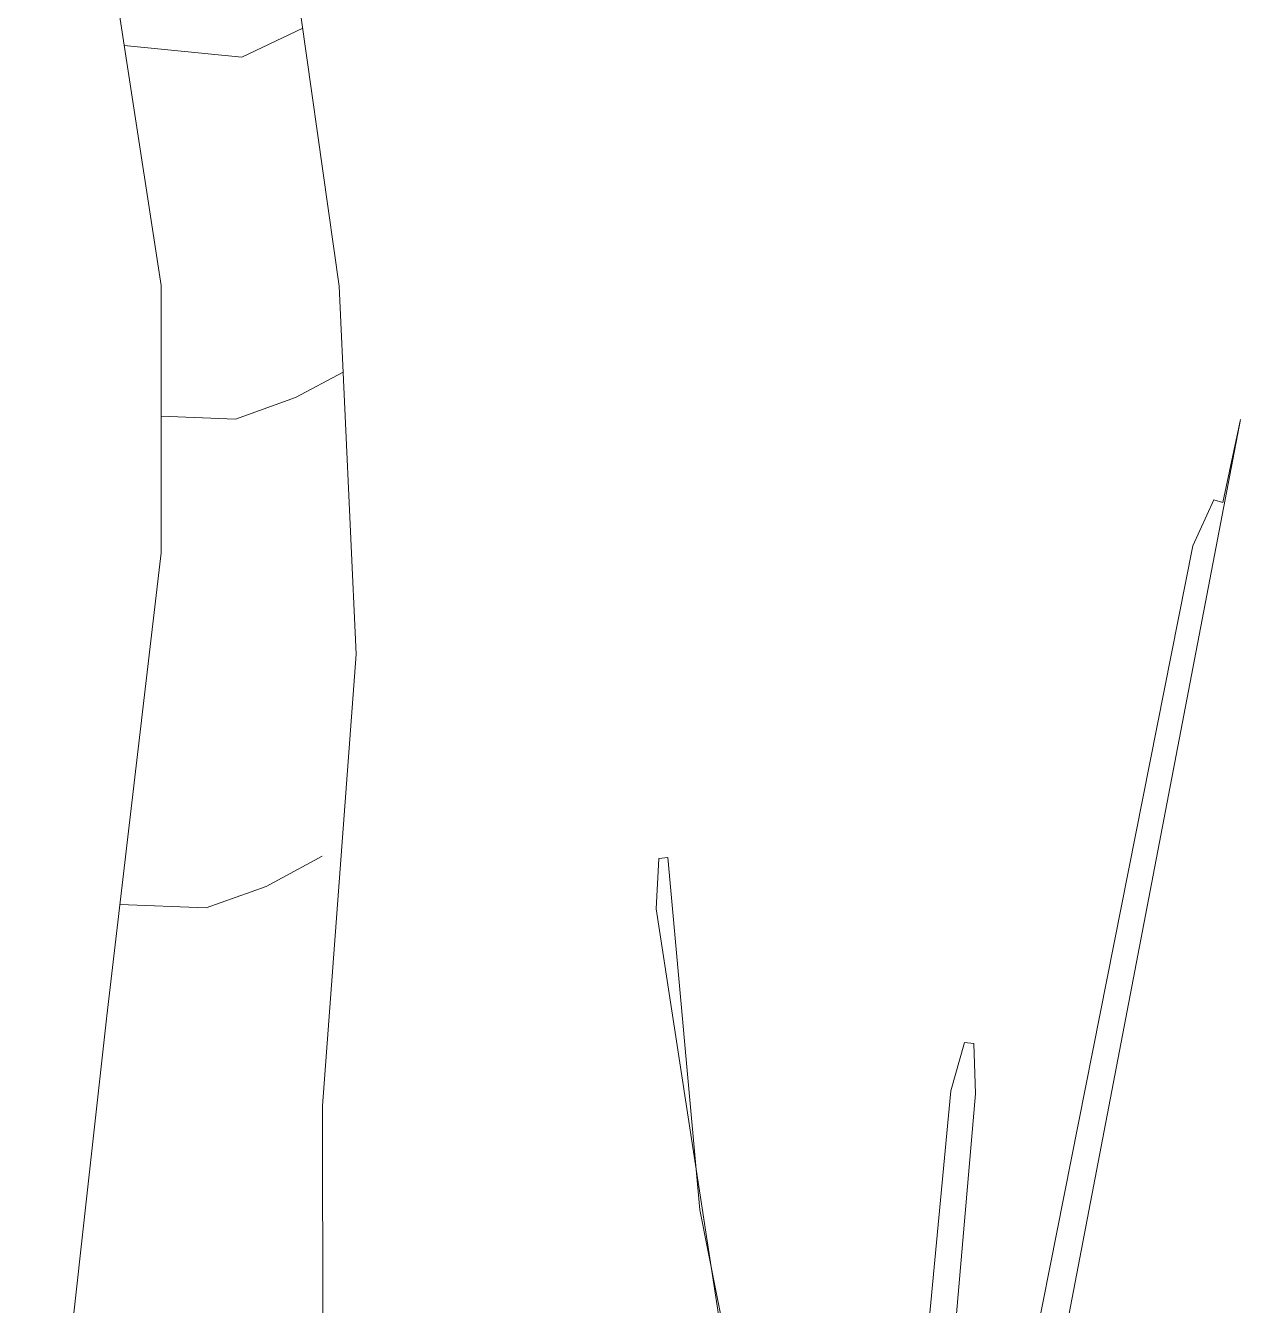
# Model space of a CAD drawing. Header units: inches. Extents: x 26.6 to 66.9, y -8.9 to 33.5.
# Drawn here: x 54.887 to 55.83, y 26.669 to 27.663 of the extents above; entities that cross this region are included whole.
import ezdxf

# ---------------------------------------------------------------- set-up
doc = ezdxf.new("R2010")
doc.units = ezdxf.units.IN
doc.header["$MEASUREMENT"] = 0
doc.layers.add('19', color=106, linetype='Continuous')
doc.layers.add('TREE E 1 75', color=9, linetype='Continuous', lineweight=5, transparency=0.6)

# ---------------------------------------------------------------- blocks, each defined once
blk = doc.blocks.new('A$C40756668')
at = {"layer": 'TREE E 1 75'}
for points in [[(2.10777, 0), (2.02557, 0.31217), (2.02557, 0.44065), (1.96129, 0.84752), (1.93986, 1.21157), (1.91843, 1.68268), (1.91851, 2.57997), (1.94452, 3.26827), (1.9055, 3.65787), (1.85348, 4.47602), (1.85299, 4.83449), (1.879, 5.18513), (1.866, 5.47084), (1.78986, 6.00838), (1.78797, 6.23705), (1.74701, 6.54374), (1.74701, 6.69364), (1.74701, 7.62541)], [(1.74099, 0), (1.72558, 0.46207), (1.72558, 0.46207), (1.70415, 0.82611), (1.72558, 1.14733), (1.68272, 1.66127), (1.72789, 2.5545), (1.70646, 3.36842), (1.66361, 3.73241), (1.64192, 4.51285), (1.68545, 4.90434), (1.72776, 5.26378), (1.72776, 5.47135), (1.64718, 5.99459), (1.62241, 6.26671), (1.66348, 7.56383)], [(1.69904, 5.65788), (1.7902, 5.64878), (1.83762, 5.6712)], [(1.72776, 5.36984), (1.78538, 5.36771), (1.83211, 5.38437), (1.86903, 5.40423)], [(1.69561, 4.9907), (1.76257, 4.98822), (1.8093, 5.00489), (1.8527, 5.02822)]]:
    blk.add_lwpolyline(points, dxfattribs=at)
for points in [[(1.74067, 7.95614, 0), (1.7385, 7.9987, 0), (1.7592, 8.10531, 0), (1.79618, 8.24212, 0), (2.25102, 10.53881, 0), (2.28391, 10.60991, 0), (2.29772, 10.60596, 0), (2.32495, 10.73452, 0), (1.84469, 8.22825, 0), (1.80378, 8.09257, 0), (1.765, 7.99113, 0), (1.74067, 7.95614, 0)], [(1.73343, 7.98722, 0), (1.71563, 8.02595, 0), (1.69531, 8.13263, 0), (1.67891, 8.27339, 0), (1.41743, 9.97502, 0), (1.4216, 10.05324, 0), (1.43589, 10.0547, 0), (1.48527, 9.50739, 0), (1.72909, 8.27851, 0), (1.74143, 8.13733, 0), (1.74305, 8.02874, 0), (1.73343, 7.98722, 0)], [(1.7316, 7.98785, 0), (1.72278, 8.02955, 0), (1.7265, 8.13809, 0), (1.74155, 8.279, 0), (1.87525, 9.69205, 0), (1.89658, 9.76743, 0), (1.91083, 9.76569, 0), (1.91349, 9.6874, 0), (1.79163, 8.27292, 0), (1.77252, 8.1325, 0), (1.75014, 8.02623, 0), (1.7316, 7.98785, 0)]]:
    blk.add_polyline3d(points, dxfattribs=at)

msp = doc.modelspace()

# ---------------------------------------------------------------- block references
at = {"layer": '19'}
msp.add_blockref('A$C40756668', (53.26412, 21.98957), dxfattribs=at)
at = {"layer": '19', "xscale": 0.5, "yscale": 0.5, "zscale": 0.5}
msp.add_blockref('A$C40756668', (54.66734, 21.98957), dxfattribs=at)

doc.saveas('drawing.dxf')
